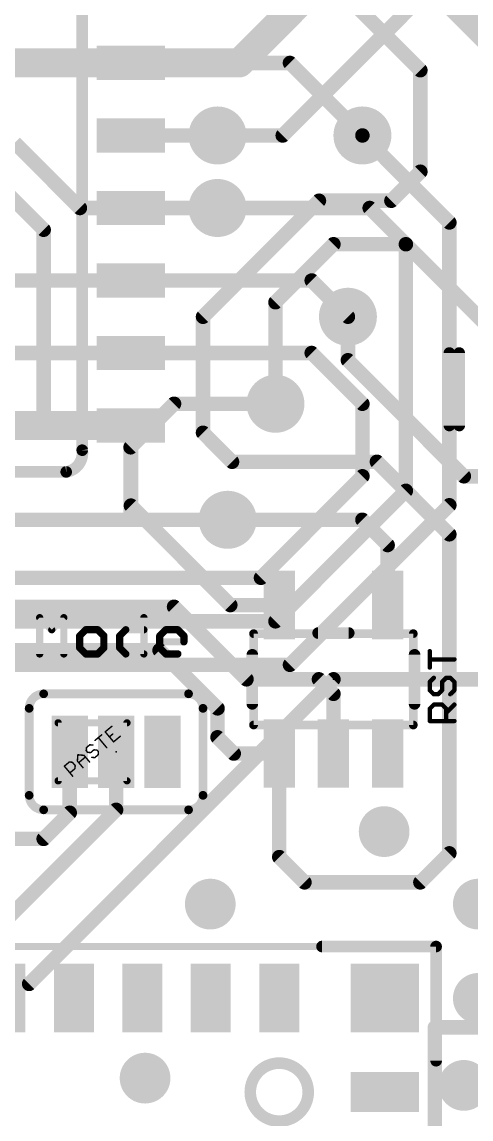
# Model space of a CAD drawing. Extents: x -20 to 87, y -17 to 53.
# Drawn here: x 45.34 to 53.21, y 17.7 to 36.91 of the extents above; entities that cross this region are included whole.
import ezdxf

# ---------------------------------------------------------------- set-up
doc = ezdxf.new("R2010")
doc.units = 0
for name, color, linetype in [('1', 12, 'CONTINUOUS'), ('16', 132, 'CONTINUOUS'), ('18', 110, 'CONTINUOUS'), ('21', 41, 'CONTINUOUS'), ('23', 53, 'CONTINUOUS'), ('51', 53, 'CONTINUOUS')]:
    doc.layers.add(name, color=color, linetype=linetype)

# ---------------------------------------------------------------- blocks, each defined once
blk = doc.blocks.new('RECT')
blk.add_solid([(-0.5, -0.5), (0.5, -0.5), (-0.5, 0.5), (0.5, 0.5)])
blk = doc.blocks.new('ROUNDV')
at = {"const_width": 0.5}
blk.add_lwpolyline([(0, -0.25, 1), (0, 0.25, 1), (0, -0.25)], format="xyb", dxfattribs=at)

msp = doc.modelspace()

# ---------------------------------------------------------------- linework, layer by layer
at = {"layer": '1'}
for points, const_width in [([(57.15, 33.02), (51.562, 38.608)], 0.508), ([(52.324, 36.068), (50.927, 37.465)], 0.254), ([(47.25, 36.195), (50.038, 36.195)], 0.254), ([(50.038, 36.195), (51.308, 34.925)], 0.254), ([(52.324, 34.29), (52.324, 36.068)], 0.254), ([(48.768, 34.925), (47.25, 34.925)], 0.254), ([(46.355, 33.655), (45.212, 34.798)], 0.254), ([(45.72, 33.274), (44.45, 34.544)], 0.254), ([(51.816, 33.782), (52.324, 34.29)], 0.254), ([(48.514, 31.75), (50.546, 33.782)], 0.254), ([(50.546, 33.782), (51.816, 33.782)], 0.254), ([(47.25, 33.655), (46.355, 33.655)], 0.254), ([(47.25, 33.655), (48.768, 33.655)], 0.254), ([(45.72, 33.274), (45.72, 29.845)], 0.254), ([(50.8, 33.02), (49.784, 32.004)], 0.254), ([(52.07, 33.02), (50.8, 33.02)], 0.254), ([(54.61, 30.48), (52.07, 33.02)], 0.254), ([(49.784, 32.004), (49.784, 30.226)], 0.254), ([(48.514, 31.75), (48.514, 29.718)], 0.254), ([(51.054, 31.75), (51.054, 30.988)], 0.254), ([(51.054, 30.988), (53.086, 28.956)], 0.254), ([(45.72, 29.845), (45.085, 29.845)], 0.508), ([(47.25, 29.845), (45.72, 29.845)], 0.508), ([(47.25, 29.845), (47.25, 28.442)], 0.254), ([(48.514, 29.718), (49.022, 29.21)], 0.254), ([(49.022, 29.21), (51.562, 29.21)], 0.254), ([(51.562, 29.21), (52.832, 27.94)], 0.254), ([(53.086, 28.956), (53.594, 28.956)], 0.254), ([(47.25, 28.442), (48.9919, 26.7001)], 0.254), ([(51.308, 28.194), (48.9458, 28.194)], 0.254), ([(51.75, 27.752), (51.308, 28.194)], 0.254), ([(52.832, 27.94), (52.832, 22.352)], 0.254), ([(51.75, 26.7001), (51.75, 27.752)], 0.254), ([(48.006, 26.67), (36.068, 26.67)], 0.254), ([(49.276, 25.4), (48.006, 26.67)], 0.254), ([(49.85, 26.7001), (48.9919, 26.7001)], 0.254), ([(36.576, 25.908), (47.752, 25.908)], 0.254), ([(47.752, 25.908), (48.768, 24.892)], 0.254), ([(50.546, 25.4), (49.276, 25.4)], 0.254), ([(50.8, 25.146), (50.546, 25.4)], 0.254), ([(50.8, 24.0999), (50.8, 25.146)], 0.254), ([(48.768, 24.892), (48.768, 24.384)], 0.254), ([(49.0521, 24.0999), (48.768, 24.384)], 0.254), ([(46.1772, 24.13), (46.1772, 23.0632)], 0.254), ([(46.99, 24.13), (46.99, 23.114)], 0.254), ([(49.85, 24.0999), (49.0521, 24.0999)], 0.254), ([(49.85, 24.0999), (49.85, 22.286)], 0.254), ([(45.05, 21.174), (46.99, 23.114)], 0.254), ([(45.72, 22.606), (46.1772, 23.0632)], 0.254), ([(43.434, 22.606), (45.72, 22.606)], 0.254), ([(49.85, 22.286), (50.292, 21.844)], 0.254), ([(52.324, 21.844), (52.832, 22.352)], 0.254), ([(50.292, 21.844), (52.324, 21.844)], 0.254), ([(59.944, 19.304), (52.578, 19.304)], 0.254), ([(52.578, 19.304), (52.578, 14.986)], 0.254)]:
    msp.add_lwpolyline(points, dxfattribs=dict(at, const_width=const_width))
for points, const_width in [([(47.25, 36.2585, 1), (47.25, 36.1315)], 0.127), ([(50.0829, 36.2399, 1), (49.9931, 36.1501)], 0.127), ([(50.038, 36.1315, 1), (50.038, 36.2585)], 0.127), ([(52.3875, 36.068, 1), (52.2605, 36.068)], 0.127), ([(52.2791, 36.0231, 1), (52.3689, 36.1129)], 0.127), ([(47.25, 34.9885, 1), (47.25, 34.8615)], 0.127), ([(48.768, 34.8615, 1), (48.768, 34.9885)], 0.127), ([(51.2631, 34.8801, 1), (51.3529, 34.9699)], 0.127), ([(52.3689, 34.2451, 1), (52.2791, 34.3349)], 0.127), ([(52.2605, 34.29, 1), (52.3875, 34.29)], 0.127), ([(50.546, 33.8455, 1), (50.546, 33.7185)], 0.127), ([(50.5909, 33.7371, 1), (50.5011, 33.8269)], 0.127), ([(51.7711, 33.8269, 1), (51.8609, 33.7371)], 0.127), ([(51.816, 33.7185, 1), (51.816, 33.8455)], 0.127), ([(46.355, 33.7185, 1), (46.355, 33.5915)], 0.127), ([(46.3101, 33.6101, 1), (46.3999, 33.6999)], 0.127), ([(47.25, 33.7185, 1), (47.25, 33.5915)], 0.127), ([(47.25, 33.5915, 1), (47.25, 33.7185)], 0.127), ([(48.768, 33.5915, 1), (48.768, 33.7185)], 0.127), ([(45.7835, 33.274, 1), (45.6565, 33.274)], 0.127), ([(45.6751, 33.2291, 1), (45.7649, 33.3189)], 0.127), ([(50.8, 33.0835, 1), (50.8, 32.9565)], 0.127), ([(50.8449, 32.9751, 1), (50.7551, 33.0649)], 0.127), ([(52.1149, 33.0649, 1), (52.0251, 32.9751)], 0.127), ([(52.07, 32.9565, 1), (52.07, 33.0835)], 0.127), ([(49.8475, 32.004, 1), (49.7205, 32.004)], 0.127), ([(49.7391, 32.0489, 1), (49.8289, 31.9591)], 0.127), ([(48.5775, 31.75, 1), (48.4505, 31.75)], 0.127), ([(48.4691, 31.7949, 1), (48.5589, 31.7051)], 0.127), ([(51.1175, 31.75, 1), (50.9905, 31.75)], 0.127), ([(51.0989, 31.0329, 1), (51.0091, 30.9431)], 0.127), ([(50.9905, 30.988, 1), (51.1175, 30.988)], 0.127), ([(49.7205, 30.226, 1), (49.8475, 30.226)], 0.127), ([(45.72, 29.972, 1), (45.72, 29.718)], 0.254), ([(45.72, 29.718, 1), (45.72, 29.972)], 0.254), ([(47.25, 29.718, 1), (47.25, 29.972)], 0.254), ([(45.6565, 29.845, 1), (45.7835, 29.845)], 0.127), ([(47.3135, 29.845, 1), (47.1865, 29.845)], 0.127), ([(48.5589, 29.7629, 1), (48.4691, 29.6731)], 0.127), ([(48.4505, 29.718, 1), (48.5775, 29.718)], 0.127), ([(49.022, 29.2735, 1), (49.022, 29.1465)], 0.127), ([(48.9771, 29.1651, 1), (49.0669, 29.2549)], 0.127), ([(51.6069, 29.2549, 1), (51.5171, 29.1651)], 0.127), ([(51.562, 29.1465, 1), (51.562, 29.2735)], 0.127), ([(53.086, 29.0195, 1), (53.086, 28.8925)], 0.127), ([(53.0411, 28.9111, 1), (53.1309, 29.0009)], 0.127), ([(47.2949, 28.4869, 1), (47.2051, 28.3971)], 0.127), ([(47.1865, 28.442, 1), (47.3135, 28.442)], 0.127), ([(48.9458, 28.2575, 1), (48.9458, 28.1305)], 0.127), ([(51.3529, 28.2389, 1), (51.2631, 28.1491)], 0.127), ([(51.308, 28.1305, 1), (51.308, 28.2575)], 0.127), ([(52.8955, 27.94, 1), (52.7685, 27.94)], 0.127), ([(51.8135, 27.752, 1), (51.6865, 27.752)], 0.127), ([(52.7871, 27.8951, 1), (52.8769, 27.9849)], 0.127), ([(51.7051, 27.7071, 1), (51.7949, 27.7969)], 0.127), ([(48.0509, 26.7149, 1), (47.9611, 26.6251)], 0.127), ([(48.006, 26.6065, 1), (48.006, 26.7335)], 0.127), ([(48.9919, 26.7636, 1), (48.9919, 26.6366)], 0.127), ([(48.947, 26.6552, 1), (49.0368, 26.745)], 0.127), ([(49.85, 26.6366, 1), (49.85, 26.7636)], 0.127), ([(51.6865, 26.7001, 1), (51.8135, 26.7001)], 0.127), ([(47.7969, 25.9529, 1), (47.7071, 25.8631)], 0.127), ([(47.752, 25.8445, 1), (47.752, 25.9715)], 0.127), ([(49.276, 25.4635, 1), (49.276, 25.3365)], 0.127), ([(49.2311, 25.3551, 1), (49.3209, 25.4449)], 0.127), ([(50.5909, 25.4449, 1), (50.5011, 25.3551)], 0.127), ([(50.546, 25.3365, 1), (50.546, 25.4635)], 0.127), ([(50.8635, 25.146, 1), (50.7365, 25.146)], 0.127), ([(50.7551, 25.1011, 1), (50.8449, 25.1909)], 0.127), ([(48.8315, 24.892, 1), (48.7045, 24.892)], 0.127), ([(48.7231, 24.8471, 1), (48.8129, 24.9369)], 0.127), ([(48.8129, 24.4289, 1), (48.7231, 24.3391)], 0.127), ([(48.7045, 24.384, 1), (48.8315, 24.384)], 0.127), ([(46.2407, 24.13, 1), (46.1137, 24.13)], 0.127), ([(47.0535, 24.13, 1), (46.9265, 24.13)], 0.127), ([(49.0521, 24.1634, 1), (49.0521, 24.0364)], 0.127), ([(49.9135, 24.0999, 1), (49.7865, 24.0999)], 0.127), ([(49.85, 24.0364, 1), (49.85, 24.1634)], 0.127), ([(49.0072, 24.055, 1), (49.097, 24.1448)], 0.127), ([(50.7365, 24.0999, 1), (50.8635, 24.0999)], 0.127), ([(46.1137, 23.0632, 1), (46.2407, 23.0632)], 0.127), ([(46.2221, 23.0183, 1), (46.1323, 23.1081)], 0.127), ([(46.9265, 23.114, 1), (47.0535, 23.114)], 0.127), ([(47.0349, 23.0691, 1), (46.9451, 23.1589)], 0.127), ([(45.6751, 22.6509, 1), (45.7649, 22.5611)], 0.127), ([(45.72, 22.5425, 1), (45.72, 22.6695)], 0.127), ([(49.8949, 22.3309, 1), (49.8051, 22.2411)], 0.127), ([(49.7865, 22.286, 1), (49.9135, 22.286)], 0.127), ([(52.7685, 22.352, 1), (52.8955, 22.352)], 0.127), ([(52.8769, 22.3071, 1), (52.7871, 22.3969)], 0.127), ([(50.292, 21.9075, 1), (50.292, 21.7805)], 0.127), ([(50.2471, 21.7991, 1), (50.3369, 21.8889)], 0.127), ([(52.2791, 21.8889, 1), (52.3689, 21.7991)], 0.127), ([(52.324, 21.7805, 1), (52.324, 21.9075)], 0.127), ([(52.578, 19.3675, 1), (52.578, 19.2405)], 0.127), ([(52.6415, 19.304, 1), (52.5145, 19.304)], 0.127)]:
    msp.add_lwpolyline(points, format="xyb", dxfattribs=dict(at, const_width=const_width))
at = {"layer": '16'}
for points, const_width in [([(49.149, 36.195), (51.562, 38.608)], 0.508), ([(49.911, 34.925), (52.578, 37.592)], 0.254), ([(44.704, 36.195), (49.149, 36.195)], 0.508), ([(48.768, 34.925), (49.911, 34.925)], 0.254), ([(52.832, 33.401), (51.308, 34.925)], 0.254), ([(48.768, 33.655), (51.435, 33.655)], 0.254), ([(51.435, 33.655), (52.07, 33.02)], 0.254), ([(52.832, 28.448), (52.832, 33.401)], 0.254), ([(52.07, 28.702), (52.07, 33.02)], 0.254), ([(43.688, 32.385), (50.419, 32.385)], 0.254), ([(50.419, 32.385), (51.054, 31.75)], 0.254), ([(50.419, 31.115), (39.751, 31.115)], 0.254), ([(50.419, 31.115), (51.308, 30.226)], 0.254), ([(48.006, 30.226), (47.244, 29.464)], 0.254), ([(49.784, 30.226), (48.006, 30.226)], 0.254), ([(51.308, 30.226), (51.308, 28.956)], 0.254), ([(47.244, 29.464), (47.244, 28.194)], 0.254), ([(49.53, 27.178), (51.308, 28.956)], 0.254), ([(49.784, 26.416), (52.07, 28.702)], 0.254), ([(50.038, 25.654), (52.832, 28.448)], 0.254), ([(44.958, 28.194), (47.244, 28.194)], 0.254), ([(47.244, 28.194), (48.9458, 28.194)], 0.254), ([(37.084, 27.178), (49.53, 27.178)], 0.254), ([(37.338, 26.416), (49.784, 26.416)], 0.254), ([(37.592, 25.654), (50.038, 25.654)], 0.254), ([(45.466, 20.066), (50.8, 25.4)], 0.254), ([(50.8, 25.4), (54.61, 25.4)], 0.254), ([(38.1, 20.066), (45.466, 20.066)], 0.254)]:
    msp.add_lwpolyline(points, dxfattribs=dict(at, const_width=const_width))
for points, const_width in [([(49.0592, 36.2848, 1), (49.2388, 36.1052)], 0.254), ([(49.149, 36.068, 1), (49.149, 36.322)], 0.254), ([(48.768, 34.9885, 1), (48.768, 34.8615)], 0.127), ([(49.8661, 34.9699, 1), (49.9559, 34.8801)], 0.127), ([(49.911, 34.8615, 1), (49.911, 34.9885)], 0.127), ([(51.3529, 34.9699, 1), (51.2631, 34.8801)], 0.127), ([(48.768, 33.7185, 1), (48.768, 33.5915)], 0.127), ([(51.4799, 33.6999, 1), (51.3901, 33.6101)], 0.127), ([(51.435, 33.5915, 1), (51.435, 33.7185)], 0.127), ([(52.8955, 33.401, 1), (52.7685, 33.401)], 0.127), ([(52.7871, 33.3561, 1), (52.8769, 33.4459)], 0.127), ([(52.1335, 33.02, 1), (52.0065, 33.02)], 0.127), ([(52.0251, 32.9751, 1), (52.1149, 33.0649)], 0.127), ([(50.4639, 32.4299, 1), (50.3741, 32.3401)], 0.127), ([(50.419, 32.3215, 1), (50.419, 32.4485)], 0.127), ([(51.0091, 31.7051, 1), (51.0989, 31.7949)], 0.127), ([(50.4639, 31.1599, 1), (50.3741, 31.0701)], 0.127), ([(50.419, 31.0515, 1), (50.419, 31.1785)], 0.127), ([(48.006, 30.2895, 1), (48.006, 30.1625)], 0.127), ([(48.0509, 30.1811, 1), (47.9611, 30.2709)], 0.127), ([(49.784, 30.1625, 1), (49.784, 30.2895)], 0.127), ([(51.3715, 30.226, 1), (51.2445, 30.226)], 0.127), ([(51.2631, 30.1811, 1), (51.3529, 30.2709)], 0.127), ([(47.3075, 29.464, 1), (47.1805, 29.464)], 0.127), ([(47.1991, 29.5089, 1), (47.2889, 29.4191)], 0.127), ([(51.2445, 28.956, 1), (51.3715, 28.956)], 0.127), ([(51.3529, 28.9111, 1), (51.2631, 29.0009)], 0.127), ([(52.1149, 28.6571, 1), (52.0251, 28.7469)], 0.127), ([(52.0065, 28.702, 1), (52.1335, 28.702)], 0.127), ([(52.7685, 28.448, 1), (52.8955, 28.448)], 0.127), ([(52.8769, 28.4031, 1), (52.7871, 28.4929)], 0.127), ([(47.244, 28.2575, 1), (47.244, 28.1305)], 0.127), ([(47.1805, 28.194, 1), (47.3075, 28.194)], 0.127), ([(47.244, 28.1305, 1), (47.244, 28.2575)], 0.127), ([(48.9458, 28.1305, 1), (48.9458, 28.2575)], 0.127), ([(49.4851, 27.2229, 1), (49.5749, 27.1331)], 0.127), ([(49.53, 27.1145, 1), (49.53, 27.2415)], 0.127), ([(49.7391, 26.4609, 1), (49.8289, 26.3711)], 0.127), ([(49.784, 26.3525, 1), (49.784, 26.4795)], 0.127), ([(49.9931, 25.6989, 1), (50.0829, 25.6091)], 0.127), ([(50.038, 25.5905, 1), (50.038, 25.7175)], 0.127), ([(50.8, 25.4635, 1), (50.8, 25.3365)], 0.127), ([(50.8449, 25.3551, 1), (50.7551, 25.4449)], 0.127), ([(45.466, 20.0025, 1), (45.466, 20.1295)], 0.127), ([(45.4211, 20.1109, 1), (45.5109, 20.0211)], 0.127)]:
    msp.add_lwpolyline(points, format="xyb", dxfattribs=dict(at, const_width=const_width))
at = {"layer": '21'}
for points, const_width in [([(46.3963, 29.4132), (46.3963, 39.2668)], 0.2032), ([(53.005, 29.845), (53.005, 31.115)], 0.2032), ([(46.1153, 29.0322), (45.1104, 29.0322)], 0.2032), ([(45.6502, 25.8445), (45.6502, 26.48)], 0.127), ([(45.6502, 26.48), (45.8621, 26.2682)], 0.127), ([(45.8621, 26.2682), (46.0739, 26.48)], 0.127), ([(46.0739, 26.48), (46.0739, 25.8445)], 0.127), ([(47.4772, 26.48), (47.4772, 25.8445)], 0.127), ([(46.4578, 26.2682), (46.3519, 26.1623)], 0.127), ([(46.6696, 26.2682), (46.4578, 26.2682)], 0.127), ([(46.7756, 26.1623), (46.6696, 26.2682)], 0.127), ([(47.0535, 26.1623), (47.1594, 26.2682)], 0.127), ([(47.1594, 26.2682), (47.4772, 26.2682)], 0.127), ([(47.7551, 26.1623), (47.8611, 26.2682)], 0.127), ([(47.8611, 26.2682), (48.0729, 26.2682)], 0.127), ([(48.0729, 26.2682), (48.1788, 26.1623)], 0.127), ([(46.3519, 26.1623), (46.3519, 25.9504)], 0.127), ([(46.7756, 25.9504), (46.7756, 26.1623)], 0.127), ([(47.0535, 25.9504), (47.0535, 26.1623)], 0.127), ([(47.7551, 25.9504), (47.7551, 26.1623)], 0.127), ([(48.1788, 26.1623), (48.1788, 26.0563)], 0.127), ([(50.5316, 26.2104), (51.0684, 26.2104)], 0.2032), ([(46.3519, 25.9504), (46.4578, 25.8445)], 0.127), ([(46.6696, 25.8445), (46.7756, 25.9504)], 0.127), ([(47.1594, 25.8445), (47.0535, 25.9504)], 0.127), ([(48.1788, 26.0563), (47.7551, 26.0563)], 0.127), ([(47.8611, 25.8445), (47.7551, 25.9504)], 0.127), ([(46.4578, 25.8445), (46.6696, 25.8445)], 0.127), ([(47.4772, 25.8445), (47.1594, 25.8445)], 0.127), ([(48.0729, 25.8445), (47.8611, 25.8445)], 0.127), ([(49.3776, 24.9706), (49.3776, 25.8294)], 0.2032), ([(52.2224, 25.8294), (52.2224, 24.9706)], 0.2032), ([(45.72, 25.146), (48.26, 25.146)], 0.1524), ([(45.466, 23.368), (45.466, 24.892)], 0.1524), ([(48.514, 23.368), (48.514, 24.892)], 0.1524), ([(48.26, 23.114), (45.72, 23.114)], 0.1524), ([(50.6, 20.72), (52.6, 20.72)], 0.2032), ([(52.6, 20.72), (52.6, 18.72)], 0.2032)]:
    msp.add_lwpolyline(points, dxfattribs=dict(at, const_width=const_width))
for points, const_width in [([(53.0558, 31.115, 1), (52.9542, 31.115)], 0.1016), ([(52.9542, 29.845, 1), (53.0558, 29.845)], 0.1016), ([(46.1153, 29.0322, 0.4145), (46.3963, 29.4132)], 0.2032), ([(46.4465, 29.4208, 1), (46.3461, 29.4056)], 0.1016), ([(46.3455, 29.4132, 1), (46.4471, 29.4132)], 0.1016), ([(46.1077, 29.0824, 1), (46.1229, 28.982)], 0.1016), ([(46.1153, 28.9814, 1), (46.1153, 29.083)], 0.1016), ([(45.682, 26.48, 1), (45.6185, 26.48)], 0.0635), ([(45.6727, 26.5025, 1), (45.6278, 26.4576)], 0.0635), ([(46.1057, 26.48, 1), (46.0422, 26.48)], 0.0635), ([(46.0964, 26.4576, 1), (46.0515, 26.5025)], 0.0635), ([(47.5089, 26.48, 1), (47.4454, 26.48)], 0.0635), ([(46.4578, 26.2999, 1), (46.4578, 26.2364)], 0.0635), ([(46.4802, 26.2457, 1), (46.4353, 26.2906)], 0.0635), ([(46.6921, 26.2906, 1), (46.6472, 26.2457)], 0.0635), ([(46.6696, 26.2364, 1), (46.6696, 26.2999)], 0.0635), ([(47.1594, 26.2999, 1), (47.1594, 26.2364)], 0.0635), ([(47.1819, 26.2457, 1), (47.137, 26.2906)], 0.0635), ([(47.4772, 26.2364, 1), (47.4772, 26.2999)], 0.0635), ([(47.8611, 26.2999, 1), (47.8611, 26.2364)], 0.0635), ([(47.8835, 26.2457, 1), (47.8386, 26.2906)], 0.0635), ([(48.0954, 26.2906, 1), (48.0505, 26.2457)], 0.0635), ([(48.0729, 26.2364, 1), (48.0729, 26.2999)], 0.0635), ([(45.8396, 26.2906, 1), (45.8845, 26.2457)], 0.0635), ([(45.8396, 26.2457, 1), (45.8845, 26.2906)], 0.0635), ([(46.3836, 26.1623, 1), (46.3201, 26.1623)], 0.0635), ([(46.3294, 26.1847, 1), (46.3743, 26.1398)], 0.0635), ([(46.8073, 26.1623, 1), (46.7438, 26.1623)], 0.0635), ([(46.7531, 26.1398, 1), (46.798, 26.1847)], 0.0635), ([(47.0852, 26.1623, 1), (47.0217, 26.1623)], 0.0635), ([(47.031, 26.1847, 1), (47.0759, 26.1398)], 0.0635), ([(47.7869, 26.1623, 1), (47.7234, 26.1623)], 0.0635), ([(47.7327, 26.1847, 1), (47.7776, 26.1398)], 0.0635), ([(48.2106, 26.1623, 1), (48.1471, 26.1623)], 0.0635), ([(48.1564, 26.1398, 1), (48.2013, 26.1847)], 0.0635), ([(50.5316, 26.2612, 1), (50.5316, 26.1596)], 0.1016), ([(51.0684, 26.1596, 1), (51.0684, 26.2612)], 0.1016), ([(46.3201, 25.9504, 1), (46.3836, 25.9504)], 0.0635), ([(46.3743, 25.9729, 1), (46.3294, 25.928)], 0.0635), ([(46.7438, 25.9504, 1), (46.8073, 25.9504)], 0.0635), ([(46.798, 25.928, 1), (46.7531, 25.9729)], 0.0635), ([(47.0217, 25.9504, 1), (47.0852, 25.9504)], 0.0635), ([(47.0759, 25.9729, 1), (47.031, 25.928)], 0.0635), ([(47.7551, 26.0881, 1), (47.7551, 26.0246)], 0.0635), ([(47.7234, 25.9504, 1), (47.7869, 25.9504)], 0.0635), ([(47.7776, 25.9729, 1), (47.7327, 25.928)], 0.0635), ([(48.1471, 26.0563, 1), (48.2106, 26.0563)], 0.0635), ([(48.1788, 26.0246, 1), (48.1788, 26.0881)], 0.0635), ([(45.6185, 25.8445, 1), (45.682, 25.8445)], 0.0635), ([(46.0422, 25.8445, 1), (46.1057, 25.8445)], 0.0635), ([(46.4578, 25.8762, 1), (46.4578, 25.8128)], 0.0635), ([(46.4353, 25.822, 1), (46.4802, 25.867)], 0.0635), ([(46.6472, 25.867, 1), (46.6921, 25.822)], 0.0635), ([(46.6696, 25.8128, 1), (46.6696, 25.8762)], 0.0635), ([(47.1594, 25.8762, 1), (47.1594, 25.8128)], 0.0635), ([(47.137, 25.822, 1), (47.1819, 25.867)], 0.0635), ([(47.4454, 25.8445, 1), (47.5089, 25.8445)], 0.0635), ([(47.4772, 25.8128, 1), (47.4772, 25.8762)], 0.0635), ([(47.8611, 25.8762, 1), (47.8611, 25.8128)], 0.0635), ([(47.8386, 25.822, 1), (47.8835, 25.867)], 0.0635), ([(48.0729, 25.8128, 1), (48.0729, 25.8762)], 0.0635), ([(49.4284, 25.8294, 1), (49.3268, 25.8294)], 0.1016), ([(52.2732, 25.8294, 1), (52.1716, 25.8294)], 0.1016), ([(45.72, 25.146, 0.4142), (45.466, 24.892)], 0.1524), ([(45.72, 25.1841, 1), (45.72, 25.1079)], 0.0762), ([(45.72, 25.1079, 1), (45.72, 25.1841)], 0.0762), ([(48.514, 24.892, 0.4142), (48.26, 25.146)], 0.1524), ([(48.26, 25.1841, 1), (48.26, 25.1079)], 0.0762), ([(48.26, 25.1079, 1), (48.26, 25.1841)], 0.0762), ([(49.3268, 24.9706, 1), (49.4284, 24.9706)], 0.1016), ([(52.1716, 24.9706, 1), (52.2732, 24.9706)], 0.1016), ([(45.5041, 24.892, 1), (45.4279, 24.892)], 0.0762), ([(45.4279, 24.892, 1), (45.5041, 24.892)], 0.0762), ([(48.5521, 24.892, 1), (48.4759, 24.892)], 0.0762), ([(48.4759, 24.892, 1), (48.5521, 24.892)], 0.0762), ([(45.466, 23.368, 0.4142), (45.72, 23.114)], 0.1524), ([(45.5041, 23.368, 1), (45.4279, 23.368)], 0.0762), ([(48.26, 23.114, 0.4142), (48.514, 23.368)], 0.1524), ([(48.5521, 23.368, 1), (48.4759, 23.368)], 0.0762), ([(45.4279, 23.368, 1), (45.5041, 23.368)], 0.0762), ([(48.4759, 23.368, 1), (48.5521, 23.368)], 0.0762), ([(45.72, 23.1521, 1), (45.72, 23.0759)], 0.0762), ([(45.72, 23.0759, 1), (45.72, 23.1521)], 0.0762), ([(48.26, 23.1521, 1), (48.26, 23.0759)], 0.0762), ([(48.26, 23.0759, 1), (48.26, 23.1521)], 0.0762), ([(50.6, 20.7708, 1), (50.6, 20.6692)], 0.1016), ([(52.6508, 20.72, 1), (52.5492, 20.72)], 0.1016), ([(52.6, 20.6692, 1), (52.6, 20.7708)], 0.1016), ([(49.85, 17.662, 1), (49.85, 18.678, 1), (49.85, 17.662)], 0.2032), ([(52.5492, 18.72, 1), (52.6508, 18.72)], 0.1016)]:
    msp.add_lwpolyline(points, format="xyb", dxfattribs=dict(at, const_width=const_width))
at = {"layer": '23'}
for p in [(50.8, 25.4), (46.99, 24.13)]:
    msp.add_point(p, dxfattribs=at)
at = {"layer": '51'}
for points, const_width in [([(52.832, 29.845), (52.832, 31.115)], 0.2032), ([(49.4, 26.2), (52.2, 26.2)], 0.1524), ([(49.4, 26.2), (49.4, 24.6)], 0.1524), ([(52.2, 26.2), (52.2, 24.6)], 0.1524), ([(52.4887, 25.6053), (52.4887, 25.8935)], 0.0762), ([(52.9209, 25.7494), (52.4887, 25.7494)], 0.0762), ([(52.5608, 25.4257), (52.4887, 25.3537)], 0.0762), ([(52.4887, 25.3537), (52.4887, 25.2096)], 0.0762), ([(52.7048, 25.3537), (52.7768, 25.4257)], 0.0762), ([(52.7048, 25.2096), (52.7048, 25.3537)], 0.0762), ([(52.7768, 25.4257), (52.8489, 25.4257)], 0.0762), ([(52.8489, 25.4257), (52.9209, 25.3537)], 0.0762), ([(52.9209, 25.3537), (52.9209, 25.2096)], 0.0762), ([(52.4887, 25.2096), (52.5608, 25.1376)], 0.0762), ([(52.5608, 25.1376), (52.6328, 25.1376)], 0.0762), ([(52.6328, 25.1376), (52.7048, 25.2096)], 0.0762), ([(52.9209, 25.2096), (52.8489, 25.1376)], 0.0762), ([(52.4887, 24.8859), (52.5608, 24.9579)], 0.0762), ([(52.5608, 24.9579), (52.7048, 24.9579)], 0.0762), ([(52.7048, 24.9579), (52.7768, 24.8859)], 0.0762), ([(52.7768, 24.8139), (52.9209, 24.9579)], 0.0762), ([(52.4887, 24.6698), (52.4887, 24.8859)], 0.0762), ([(52.7768, 24.8859), (52.7768, 24.6698)], 0.0762), ([(47.1805, 24.638), (45.974, 24.638)], 0.127), ([(45.974, 24.638), (45.974, 23.622)], 0.127), ([(47.1805, 23.622), (47.1805, 24.638)], 0.127), ([(52.2, 24.6), (49.4, 24.6)], 0.1524), ([(52.9209, 24.6698), (52.4887, 24.6698)], 0.0762), ([(46.62, 24.3297), (46.7368, 24.4277)], 0.0254), ([(46.916, 24.578), (46.7991, 24.48)], 0.0254), ([(46.7991, 24.48), (46.9462, 24.3047)], 0.0254), ([(46.8727, 24.3923), (46.9311, 24.4414)], 0.0254), ([(46.9462, 24.3047), (47.063, 24.4028)], 0.0254), ([(46.47, 24.2038), (46.4653, 24.1501)], 0.0254), ([(46.5284, 24.2529), (46.47, 24.2038)], 0.0254), ([(46.5822, 24.2482), (46.5284, 24.2529)], 0.0254), ([(46.8255, 24.2034), (46.6784, 24.3787)], 0.0254), ([(46.3107, 23.9706), (46.3201, 24.078)], 0.0254), ([(46.3201, 24.078), (46.4275, 24.0686)], 0.0254), ([(46.3352, 23.9414), (46.452, 24.0394)], 0.0254), ([(46.4275, 24.0686), (46.5256, 23.9518)], 0.0254), ([(46.4653, 24.1501), (46.4898, 24.1209)], 0.0254), ([(46.4898, 24.1209), (46.5436, 24.1162)], 0.0254), ([(46.5436, 24.1162), (46.602, 24.1652)], 0.0254), ([(46.6171, 24.0286), (46.5634, 24.0333)], 0.0254), ([(46.602, 24.1652), (46.6557, 24.1605)], 0.0254), ([(46.6755, 24.0776), (46.6171, 24.0286)], 0.0254), ([(46.6557, 24.1605), (46.6802, 24.1313)], 0.0254), ([(46.6802, 24.1313), (46.6755, 24.0776)], 0.0254), ([(46.0825, 23.8787), (46.1701, 23.9522)], 0.0254), ([(46.2296, 23.7034), (46.0825, 23.8787)], 0.0254), ([(46.1701, 23.9522), (46.2238, 23.9475)], 0.0254), ([(46.2682, 23.8353), (46.1805, 23.7618)], 0.0254), ([(46.2238, 23.9475), (46.2729, 23.8891)], 0.0254), ([(46.2729, 23.8891), (46.2682, 23.8353)], 0.0254), ([(46.4087, 23.8537), (46.3107, 23.9706)], 0.0254), ([(45.974, 23.622), (47.1805, 23.622)], 0.127), ([(36.3, 20.72), (52.6, 20.72)], 0.127), ([(52.6, 20.72), (52.6, 7.22)], 0.127)]:
    msp.add_lwpolyline(points, dxfattribs=dict(at, const_width=const_width))
for points, const_width in [([(52.8828, 31.115, 1), (52.7812, 31.115)], 0.1016), ([(52.7812, 29.845, 1), (52.8828, 29.845)], 0.1016), ([(49.4, 26.2381, 1), (49.4, 26.1619)], 0.0762), ([(49.4381, 26.2, 1), (49.3619, 26.2)], 0.0762), ([(52.2381, 26.2, 1), (52.1619, 26.2)], 0.0762), ([(52.2, 26.1619, 1), (52.2, 26.2381)], 0.0762), ([(52.4887, 25.7684, 1), (52.4887, 25.7303)], 0.0381), ([(52.5078, 25.8935, 1), (52.4697, 25.8935)], 0.0381), ([(52.9209, 25.7303, 1), (52.9209, 25.7684)], 0.0381), ([(52.4697, 25.6053, 1), (52.5078, 25.6053)], 0.0381), ([(52.5078, 25.3537, 1), (52.4697, 25.3537)], 0.0381), ([(52.4753, 25.3671, 1), (52.5022, 25.3402)], 0.0381), ([(52.5742, 25.4122, 1), (52.5473, 25.4392)], 0.0381), ([(52.6913, 25.3671, 1), (52.7183, 25.3402)], 0.0381), ([(52.7239, 25.3537, 1), (52.6858, 25.3537)], 0.0381), ([(52.7768, 25.4447, 1), (52.7768, 25.4066)], 0.0381), ([(52.7903, 25.4122, 1), (52.7634, 25.4392)], 0.0381), ([(52.8623, 25.4392, 1), (52.8354, 25.4122)], 0.0381), ([(52.8489, 25.4066, 1), (52.8489, 25.4447)], 0.0381), ([(52.94, 25.3537, 1), (52.9019, 25.3537)], 0.0381), ([(52.9074, 25.3402, 1), (52.9344, 25.3671)], 0.0381), ([(52.5022, 25.2231, 1), (52.4753, 25.1961)], 0.0381), ([(52.4697, 25.2096, 1), (52.5078, 25.2096)], 0.0381), ([(52.5608, 25.1566, 1), (52.5608, 25.1185)], 0.0381), ([(52.6328, 25.1185, 1), (52.6328, 25.1566)], 0.0381), ([(52.6858, 25.2096, 1), (52.7239, 25.2096)], 0.0381), ([(52.7183, 25.1961, 1), (52.6913, 25.2231)], 0.0381), ([(52.9019, 25.2096, 1), (52.94, 25.2096)], 0.0381), ([(52.9344, 25.1961, 1), (52.9074, 25.2231)], 0.0381), ([(52.5608, 24.977, 1), (52.5608, 24.9389)], 0.0381), ([(52.5473, 25.1241, 1), (52.5742, 25.1511)], 0.0381), ([(52.5742, 24.9445, 1), (52.5473, 24.9714)], 0.0381), ([(52.6193, 25.1511, 1), (52.6463, 25.1241)], 0.0381), ([(52.7183, 24.9714, 1), (52.6913, 24.9445)], 0.0381), ([(52.7048, 24.9389, 1), (52.7048, 24.977)], 0.0381), ([(52.8354, 25.1511, 1), (52.8623, 25.1241)], 0.0381), ([(52.9344, 24.9445, 1), (52.9074, 24.9714)], 0.0381), ([(52.4753, 24.8994, 1), (52.5022, 24.8724)], 0.0381), ([(52.5078, 24.8859, 1), (52.4697, 24.8859)], 0.0381), ([(52.7959, 24.8859, 1), (52.7578, 24.8859)], 0.0381), ([(52.7634, 24.8273, 1), (52.7903, 24.8004)], 0.0381), ([(52.7634, 24.8724, 1), (52.7903, 24.8994)], 0.0381), ([(45.974, 24.6698, 1), (45.974, 24.6063)], 0.0635), ([(46.0058, 24.638, 1), (45.9423, 24.638)], 0.0635), ([(47.2123, 24.638, 1), (47.1487, 24.638)], 0.0635), ([(47.1805, 24.6063, 1), (47.1805, 24.6698)], 0.0635), ([(49.4, 24.6381, 1), (49.4, 24.5619)], 0.0762), ([(49.3619, 24.6, 1), (49.4381, 24.6)], 0.0762), ([(52.1619, 24.6, 1), (52.2381, 24.6)], 0.0762), ([(52.2, 24.5619, 1), (52.2, 24.6381)], 0.0762), ([(52.4887, 24.6889, 1), (52.4887, 24.6508)], 0.0381), ([(52.4697, 24.6698, 1), (52.5078, 24.6698)], 0.0381), ([(52.7578, 24.6698, 1), (52.7959, 24.6698)], 0.0381), ([(52.9209, 24.6508, 1), (52.9209, 24.6889)], 0.0381), ([(46.7409, 24.4228, 1), (46.7327, 24.4326)], 0.0127), ([(46.804, 24.4841, 1), (46.7943, 24.4759)], 0.0127), ([(46.795, 24.4848, 1), (46.8032, 24.4751)], 0.0127), ([(46.8686, 24.3972, 1), (46.8767, 24.3875)], 0.0127), ([(46.9201, 24.5732, 1), (46.9119, 24.5829)], 0.0127), ([(46.9352, 24.4365, 1), (46.927, 24.4462)], 0.0127), ([(47.0671, 24.3979, 1), (47.059, 24.4076)], 0.0127), ([(46.4659, 24.2087, 1), (46.4741, 24.199)], 0.0127), ([(46.4764, 24.2033, 1), (46.4637, 24.2044)], 0.0127), ([(46.529, 24.2592, 1), (46.5279, 24.2465)], 0.0127), ([(46.5325, 24.248, 1), (46.5244, 24.2577)], 0.0127), ([(46.5816, 24.2418, 1), (46.5827, 24.2545)], 0.0127), ([(46.6159, 24.3345, 1), (46.6241, 24.3248)], 0.0127), ([(46.6833, 24.3828, 1), (46.6735, 24.3746)], 0.0127), ([(46.8206, 24.1993, 1), (46.8303, 24.2075)], 0.0127), ([(46.9421, 24.3096, 1), (46.9503, 24.2999)], 0.0127), ([(46.9413, 24.3006, 1), (46.9511, 24.3088)], 0.0127), ([(46.3264, 24.0775, 1), (46.3137, 24.0786)], 0.0127), ([(46.3206, 24.0843, 1), (46.3195, 24.0717)], 0.0127), ([(46.4324, 24.0727, 1), (46.4227, 24.0645)], 0.0127), ([(46.427, 24.0623, 1), (46.4281, 24.0749)], 0.0127), ([(46.4561, 24.0345, 1), (46.4479, 24.0443)], 0.0127), ([(46.4702, 24.1542, 1), (46.4605, 24.146)], 0.0127), ([(46.459, 24.1507, 1), (46.4717, 24.1496)], 0.0127), ([(46.4904, 24.1272, 1), (46.4893, 24.1146)], 0.0127), ([(46.485, 24.1168, 1), (46.4947, 24.125)], 0.0127), ([(46.5395, 24.1211, 1), (46.5476, 24.1113)], 0.0127), ([(46.543, 24.1099, 1), (46.5441, 24.1225)], 0.0127), ([(46.5639, 24.0396, 1), (46.5628, 24.0269)], 0.0127), ([(46.6025, 24.1715, 1), (46.6014, 24.1589)], 0.0127), ([(46.6061, 24.1604, 1), (46.5979, 24.1701)], 0.0127), ([(46.613, 24.0334, 1), (46.6212, 24.0237)], 0.0127), ([(46.6165, 24.0222, 1), (46.6176, 24.0349)], 0.0127), ([(46.6606, 24.1646, 1), (46.6508, 24.1564)], 0.0127), ([(46.6551, 24.1542, 1), (46.6563, 24.1668)], 0.0127), ([(46.6692, 24.0781, 1), (46.6818, 24.077)], 0.0127), ([(46.6796, 24.0727, 1), (46.6714, 24.0824)], 0.0127), ([(46.6865, 24.1308, 1), (46.6739, 24.1319)], 0.0127), ([(46.6753, 24.1272, 1), (46.6851, 24.1354)], 0.0127), ([(46.0874, 23.8827, 1), (46.0776, 23.8746)], 0.0127), ([(46.0784, 23.8835, 1), (46.0866, 23.8738)], 0.0127), ([(46.1707, 23.9585, 1), (46.1696, 23.9459)], 0.0127), ([(46.1742, 23.9473, 1), (46.166, 23.9571)], 0.0127), ([(46.2287, 23.9516, 1), (46.219, 23.9434)], 0.0127), ([(46.2233, 23.9412, 1), (46.2244, 23.9538)], 0.0127), ([(46.2618, 23.8359, 1), (46.2745, 23.8348)], 0.0127), ([(46.2723, 23.8305, 1), (46.2641, 23.8402)], 0.0127), ([(46.2792, 23.8885, 1), (46.2665, 23.8896)], 0.0127), ([(46.268, 23.885, 1), (46.2777, 23.8931)], 0.0127), ([(46.3155, 23.9746, 1), (46.3058, 23.9665)], 0.0127), ([(46.3044, 23.9711, 1), (46.317, 23.97)], 0.0127), ([(46.3311, 23.9462, 1), (46.3393, 23.9365)], 0.0127), ([(46.4039, 23.8496, 1), (46.4136, 23.8578)], 0.0127), ([(46.5207, 23.9477, 1), (46.5304, 23.9558)], 0.0127), ([(45.974, 23.6537, 1), (45.974, 23.5903)], 0.0635), ([(45.9423, 23.622, 1), (46.0058, 23.622)], 0.0635), ([(46.1765, 23.7667, 1), (46.1846, 23.7569)], 0.0127), ([(46.2247, 23.6993, 1), (46.2344, 23.7075)], 0.0127), ([(47.1487, 23.622, 1), (47.2123, 23.622)], 0.0635), ([(47.1805, 23.5903, 1), (47.1805, 23.6537)], 0.0635), ([(52.6318, 20.72, 1), (52.5682, 20.72)], 0.0635), ([(52.6, 20.6883, 1), (52.6, 20.7518)], 0.0635)]:
    msp.add_lwpolyline(points, format="xyb", dxfattribs=dict(at, const_width=const_width))

# ---------------------------------------------------------------- block references
at = {"layer": '1'}
for p, xscale, yscale, rotation in [((47.25, 36.195), 0.6, 1.2, 90), ((47.25, 34.925), 0.6, 1.2, 90), ((47.25, 33.655), 0.6, 1.2, 90), ((47.25, 32.385), 0.6, 1.2, 90), ((47.25, 31.115), 0.6, 1.2, 90), ((47.25, 29.845), 0.6, 1.2, 90), ((45.05, 19.82), 1.2, 0.7, 270), ((46.25, 19.82), 1.2, 0.7, 270), ((47.45, 19.82), 1.2, 0.7, 270), ((48.65, 19.82), 1.2, 0.7, 270), ((49.85, 19.82), 1.2, 0.7, 270), ((51.7, 19.82), 1.2, 1.2, 270), ((51.7, 18.17), 1.2, 0.7, 180)]:
    msp.add_blockref('RECT', p, dxfattribs=dict(at, xscale=xscale, yscale=yscale, rotation=rotation))
for p, xscale, yscale in [((49.85, 26.7001), 0.55, 1.2), ((51.75, 26.7001), 0.55, 1.2), ((46.1772, 24.13), 0.635, 1.27), ((46.99, 24.13), 0.635, 1.27), ((47.8028, 24.13), 0.635, 1.27), ((49.85, 24.0999), 0.55, 1.2), ((50.8, 24.0999), 0.55, 1.2), ((51.75, 24.0999), 0.55, 1.2)]:
    msp.add_blockref('RECT', p, dxfattribs=dict(at, xscale=xscale, yscale=yscale))
at = {"layer": '18'}
for p, xscale, yscale in [((48.768, 34.925), 1.016, 1.016), ((48.768, 34.925), 1.016, 1.016), ((51.308, 34.925), 1.016, 1.016), ((51.308, 34.925), 1.016, 1.016), ((48.768, 33.655), 1.016, 1.016), ((48.768, 33.655), 1.016, 1.016), ((51.054, 31.75), 1.016, 1.016), ((51.054, 31.75), 1.016, 1.016), ((49.784, 30.226), 1.016, 1.016), ((49.784, 30.226), 1.016, 1.016), ((48.9458, 28.194), 1.016, 1.016), ((48.9458, 28.194), 1.016, 1.016), ((51.689, 22.733), 0.889, 0.889), ((51.689, 22.733), 0.889, 0.889), ((48.641, 21.463), 0.889, 0.889), ((48.641, 21.463), 0.889, 0.889), ((53.34, 21.463), 0.889, 0.889), ((53.34, 21.463), 0.889, 0.889), ((53.34, 19.812), 0.889, 0.889), ((53.34, 19.812), 0.889, 0.889), ((47.498, 18.415), 0.889, 0.889), ((47.498, 18.415), 0.889, 0.889), ((53.086, 18.288), 0.889, 0.889), ((53.086, 18.288), 0.889, 0.889)]:
    msp.add_blockref('ROUNDV', p, dxfattribs=dict(at, xscale=xscale, yscale=yscale))
at = {"layer": '51', "xscale": 0.508, "yscale": 1.0287, "rotation": 90}
for p in [(47.2377, 36.195), (47.2377, 34.925), (47.2377, 33.655), (47.2377, 32.385), (47.2377, 31.115), (47.2377, 29.845)]:
    msp.add_blockref('RECT', p, dxfattribs=at)
at = {"layer": '51', "xscale": 0.5, "yscale": 0.65}
for p in [(49.85, 26.575), (51.75, 26.575), (49.85, 24.225), (50.8, 24.225), (51.75, 24.225)]:
    msp.add_blockref('RECT', p, dxfattribs=at)

doc.saveas('drawing.dxf')
